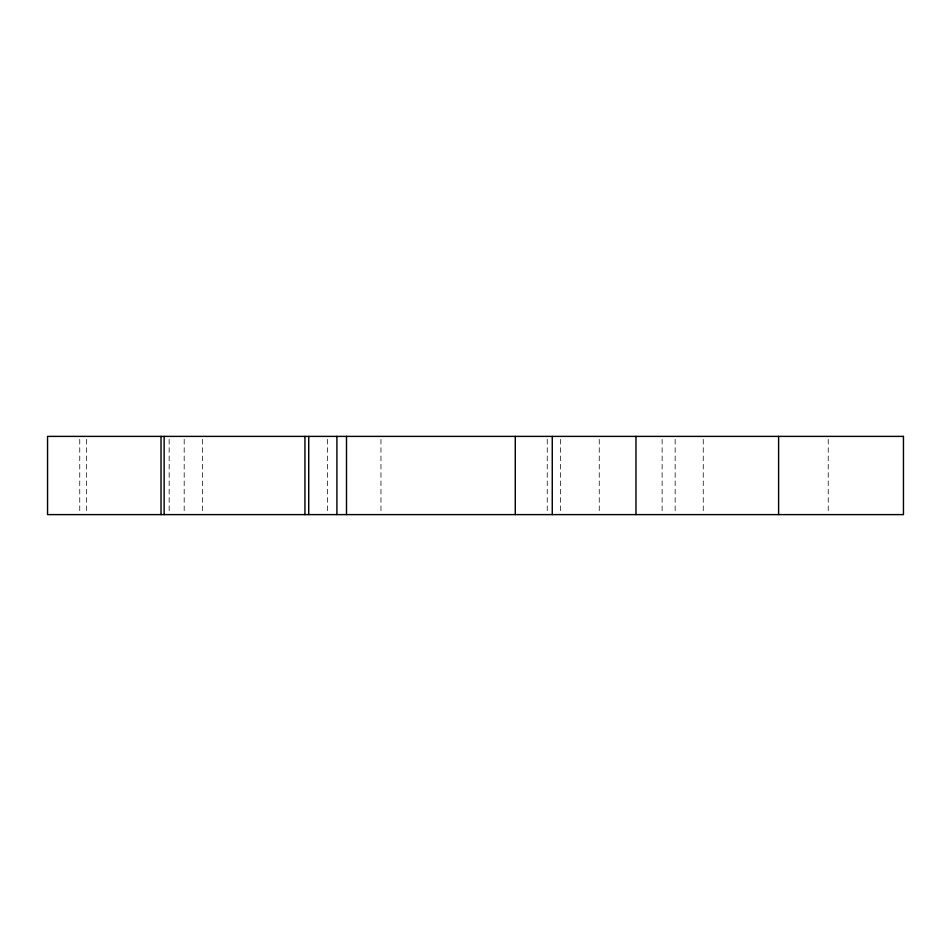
<?xml version="1.0" encoding="UTF-8"?>
<svg xmlns="http://www.w3.org/2000/svg" width="951" height="951" viewBox="0 0 951 951"><rect width="100%" height="100%" fill="white"/><g stroke="black" fill="none" stroke-linecap="round" stroke-linejoin="round"><path stroke-width="0.71" stroke-dasharray="4.75 3.57" d="M828.226 439.338L828.226 511.662M703.253 439.338L703.253 511.662M675.151 439.338L675.151 511.662M662.122 439.338L662.122 511.662M599.249 439.338L599.249 511.662M560.567 439.338L560.567 511.662M547.241 439.338L547.241 511.662M380.959 439.338L380.959 511.662M327.37 439.338L327.37 511.662M202.646 439.338L202.646 511.662M184.185 439.338L184.185 511.662M169.159 439.338L169.159 511.662M86.66 439.338L86.66 511.662M79.753 439.338L79.753 511.662"/><path stroke-width="1.43" d="M778.607 436.39L778.607 514.61M635.969 436.39L635.969 514.61M552.258 436.39L552.258 514.61M515.276 436.39L515.276 514.61M346.497 436.39L346.497 514.61M336.904 436.39L336.904 514.61M308.73 436.39L308.73 514.61M304.938 436.39L304.938 514.61M164.143 436.39L164.143 514.61M161.028 436.39L161.028 514.61M903.45 436.39L47.55 436.39L47.55 514.61L903.45 514.61L903.45 436.39"/></g></svg>
